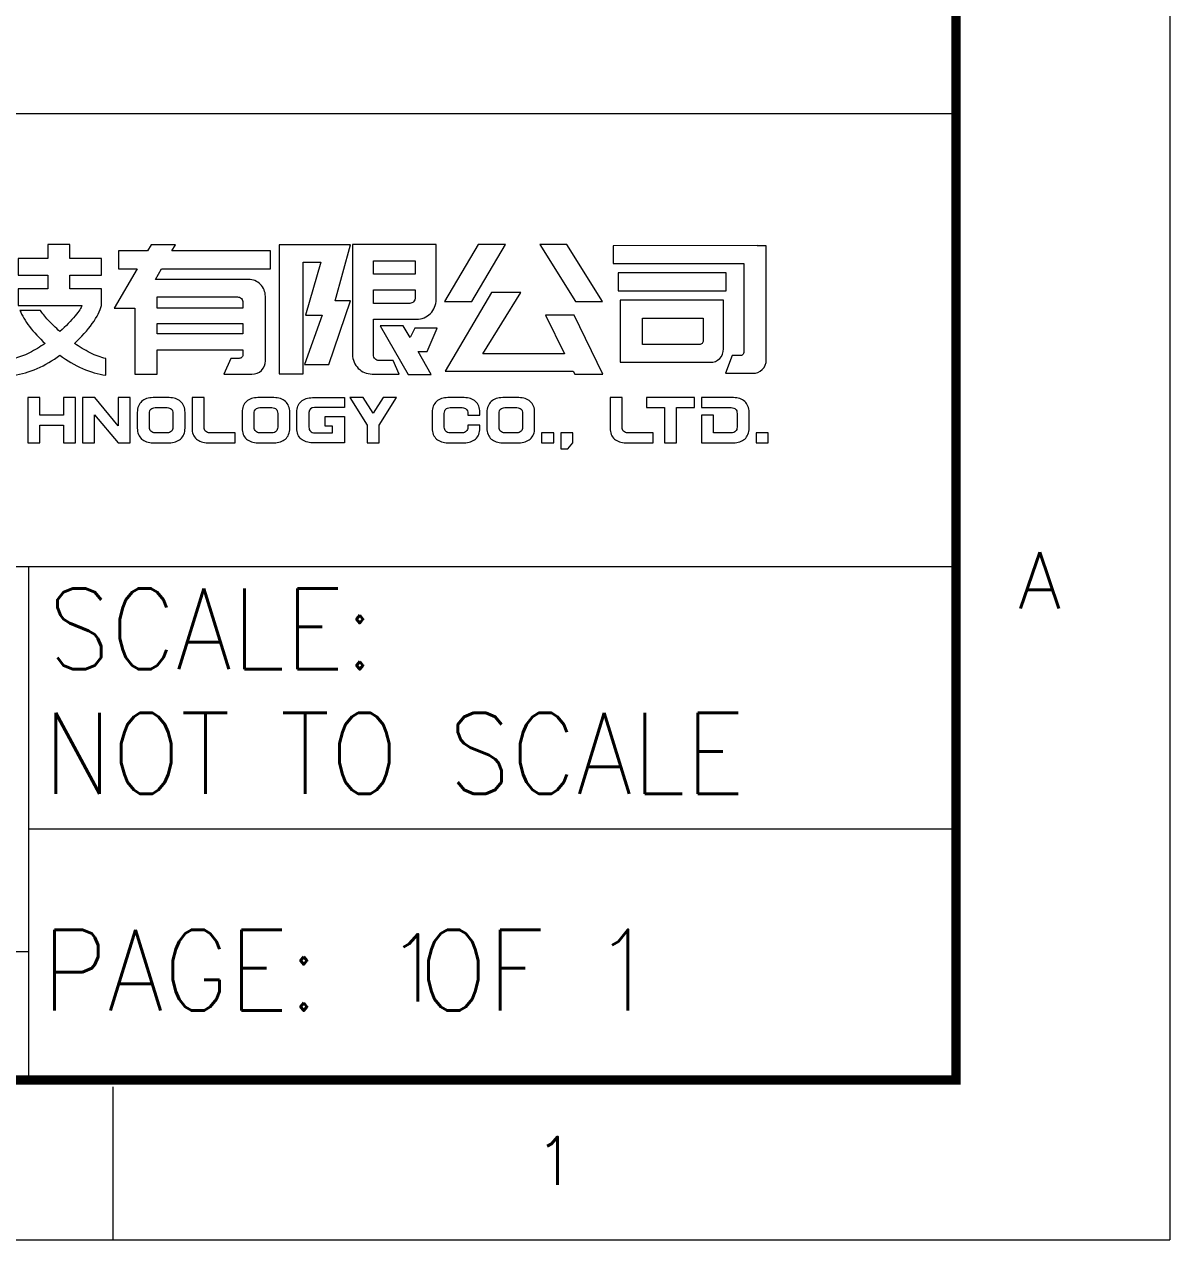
# Model space of a CAD drawing. Header units: millimetres. Extents: x 2413 to 2805, y 744 to 1021.
# Drawn here: x 2742.1 to 2805, y 744.1 to 810.8 of the extents above; entities that cross this region are included whole.
import ezdxf

# ---------------------------------------------------------------- set-up
doc = ezdxf.new("R2010")
doc.units = ezdxf.units.MM
doc.layers.add('D', color=4, linetype='Continuous')
doc.styles.add('ROMANS', font='romans.shx', dxfattribs={"width": 0.9})

# ---------------------------------------------------------------- blocks, each defined once
blk = doc.blocks.new('11123123')
at = {"layer": 'D', "color": 0, "lineweight": 0}
blk.add_lwpolyline([(835.37, 118.525), (835.119, 118.525), (835.119, 118.859), (835.799, 118.859), (835.799, 118.525), (835.797, 118.525)], dxfattribs=at)
for points, knots in [([(827.248, 122.764), (827.201, 122.578), (827.093, 122.367), (826.924, 122.13), (826.755, 121.893), (826.546, 121.661), (826.297, 121.432), (826.474, 121.31), (826.657, 121.2), (826.845, 121.103), (827.033, 121.006), (827.218, 120.938), (827.4, 120.9), (827.4, 120.9), (827.4, 120.317), (827.4, 120.317), (827.129, 120.346), (826.856, 120.423), (826.579, 120.548), (826.302, 120.673), (826.037, 120.828), (825.783, 121.014), (825.53, 120.828), (825.263, 120.673), (824.984, 120.548), (824.705, 120.423), (824.431, 120.346), (824.16, 120.317), (824.16, 120.317), (824.16, 120.9), (824.16, 120.9), (824.342, 120.938), (824.527, 121.006), (824.715, 121.103), (824.903, 121.2), (825.086, 121.31), (825.263, 121.432), (825.052, 121.627), (824.869, 121.824), (824.715, 122.025), (824.561, 122.226), (824.448, 122.415), (824.376, 122.593), (824.376, 122.593), (825.099, 122.593), (825.099, 122.593), (825.162, 122.495), (825.253, 122.382), (825.371, 122.254), (825.489, 122.125), (825.627, 121.991), (825.783, 121.851), (825.999, 122.045), (826.176, 122.228), (826.316, 122.399), (826.455, 122.57), (826.535, 122.692), (826.557, 122.764), (826.557, 122.764), (824.312, 122.764), (824.312, 122.764), (824.312, 122.764), (824.312, 123.347), (824.312, 123.347), (824.312, 123.347), (825.358, 123.347), (825.358, 123.347), (825.358, 123.347), (825.358, 123.835), (825.358, 123.835), (825.358, 123.835), (824.312, 123.835), (824.312, 123.835), (824.312, 123.835), (824.312, 124.418), (824.312, 124.418), (824.312, 124.418), (825.358, 124.418), (825.358, 124.418), (825.358, 124.418), (825.358, 124.907), (825.358, 124.907), (825.358, 124.907), (826.132, 124.907), (826.132, 124.907), (826.132, 124.907), (826.132, 124.418), (826.132, 124.418), (826.132, 124.418), (827.248, 124.418), (827.248, 124.418), (827.248, 124.418), (827.248, 123.835), (827.248, 123.835), (827.248, 123.835), (826.132, 123.835), (826.132, 123.835), (826.132, 123.835), (826.132, 123.347), (826.132, 123.347), (826.132, 123.347), (827.248, 123.347), (827.248, 123.347), (827.248, 123.347), (827.248, 122.764), (827.248, 122.764)], [0, 0, 0, 0, 1, 1, 1, 2, 2, 2, 3, 3, 3, 4, 4, 4, 5, 5, 5, 6, 6, 6, 7, 7, 7, 8, 8, 8, 9, 9, 9, 10, 10, 10, 11, 11, 11, 12, 12, 12, 13, 13, 13, 14, 14, 14, 15, 15, 15, 16, 16, 16, 17, 17, 17, 18, 18, 18, 19, 19, 19, 20, 20, 20, 21, 21, 21, 22, 22, 22, 23, 23, 23, 24, 24, 24, 25, 25, 25, 26, 26, 26, 27, 27, 27, 28, 28, 28, 29, 29, 29, 30, 30, 30, 31, 31, 31, 32, 32, 32, 33, 33, 33, 34, 34, 34, 35, 35, 35, 35]), ([(827.698, 122.675), (827.698, 122.675), (828.503, 124.057), (828.503, 124.057), (828.503, 124.057), (827.844, 124.057), (827.844, 124.057), (827.844, 124.057), (827.844, 124.685), (827.844, 124.685), (827.844, 124.685), (828.864, 124.685), (828.864, 124.685), (828.864, 124.685), (828.991, 124.9), (828.991, 124.9), (828.991, 124.9), (829.847, 124.9), (829.847, 124.9), (829.847, 124.9), (829.72, 124.685), (829.72, 124.685), (829.72, 124.685), (833.188, 124.685), (833.188, 124.685), (833.188, 124.685), (833.188, 124.057), (833.188, 124.057), (833.188, 124.057), (829.359, 124.057), (829.359, 124.057), (829.359, 124.057), (829.143, 123.683), (829.143, 123.683), (829.143, 123.683), (829.181, 123.683), (829.181, 123.683), (829.181, 123.683), (829.207, 123.683), (829.207, 123.683), (829.207, 123.683), (832.225, 123.683), (832.225, 123.683), (832.225, 123.683), (832.415, 123.683), (832.415, 123.683), (832.58, 123.683), (832.72, 123.625), (832.836, 123.509), (832.953, 123.392), (833.011, 123.252), (833.011, 123.087), (833.011, 123.087), (833.011, 120.97), (833.011, 120.97), (833.011, 120.97), (833.011, 120.824), (833.011, 120.824), (833.011, 120.689), (832.965, 120.576), (832.874, 120.485), (832.783, 120.394), (832.67, 120.348), (832.535, 120.348), (832.535, 120.348), (832.225, 120.348), (832.225, 120.348), (832.225, 120.348), (831.553, 120.348), (831.553, 120.348), (831.553, 120.348), (831.793, 120.906), (831.793, 120.906), (831.793, 120.906), (832.091, 120.906), (832.091, 120.906), (832.129, 120.906), (832.161, 120.92), (832.186, 120.947), (832.212, 120.974), (832.225, 121.006), (832.225, 121.043), (832.225, 121.043), (832.225, 121.21), (832.225, 121.21), (832.225, 121.21), (829.207, 121.21), (829.207, 121.21), (829.207, 121.21), (829.207, 120.348), (829.207, 120.348), (829.207, 120.348), (828.421, 120.348), (828.421, 120.348), (828.421, 120.348), (828.421, 122.675), (828.421, 122.675), (828.421, 122.675), (827.698, 122.675), (827.698, 122.675)], [0, 0, 0, 0, 1, 1, 1, 2, 2, 2, 3, 3, 3, 4, 4, 4, 5, 5, 5, 6, 6, 6, 7, 7, 7, 8, 8, 8, 9, 9, 9, 10, 10, 10, 11, 11, 11, 12, 12, 12, 13, 13, 13, 14, 14, 14, 15, 15, 15, 16, 16, 16, 17, 17, 17, 18, 18, 18, 19, 19, 19, 20, 20, 20, 21, 21, 21, 22, 22, 22, 23, 23, 23, 24, 24, 24, 25, 25, 25, 26, 26, 26, 27, 27, 27, 28, 28, 28, 29, 29, 29, 30, 30, 30, 31, 31, 31, 32, 32, 32, 33, 33, 33, 33]), ([(834.342, 120.367), (834.342, 120.367), (833.493, 120.367), (833.493, 120.367), (833.493, 120.367), (833.493, 124.9), (833.493, 124.9), (833.493, 124.9), (833.955, 124.9), (833.955, 124.9), (833.955, 124.9), (834.341, 124.9), (834.341, 124.9), (834.341, 124.9), (836.013, 124.9), (836.013, 124.9), (836.013, 124.9), (835.468, 122.935), (835.468, 122.935), (835.468, 122.935), (836.013, 122.935), (836.013, 122.935), (836.013, 122.935), (835.247, 120.691), (835.247, 120.691), (835.247, 120.691), (834.392, 120.691), (834.392, 120.691), (834.392, 120.691), (835.006, 122.426), (835.006, 122.426), (835.006, 122.426), (834.423, 122.426), (834.423, 122.426), (834.423, 122.426), (834.962, 124.29), (834.962, 124.29), (834.962, 124.29), (834.936, 124.29), (834.936, 124.29), (834.936, 124.29), (834.342, 124.29), (834.342, 124.29), (834.342, 124.29), (834.342, 120.367), (834.342, 120.367)], [0, 0, 0, 0, 1, 1, 1, 2, 2, 2, 3, 3, 3, 4, 4, 4, 5, 5, 5, 6, 6, 6, 7, 7, 7, 8, 8, 8, 9, 9, 9, 10, 10, 10, 11, 11, 11, 12, 12, 12, 13, 13, 13, 14, 14, 14, 15, 15, 15, 15]), ([(836.813, 124.913), (836.813, 124.913), (839.021, 124.913), (839.021, 124.913), (839.021, 124.913), (839.021, 122.973), (839.021, 122.973), (839.021, 122.876), (839.003, 122.786), (838.967, 122.704), (838.931, 122.621), (838.882, 122.548), (838.818, 122.485), (838.755, 122.421), (838.681, 122.372), (838.597, 122.336), (838.513, 122.3), (838.422, 122.282), (838.325, 122.282), (838.325, 122.282), (836.815, 122.282), (836.815, 122.282), (836.815, 122.282), (836.815, 121.033), (836.815, 121.033), (836.815, 120.974), (836.833, 120.925), (836.871, 120.887), (836.909, 120.849), (836.955, 120.83), (837.01, 120.83), (837.01, 120.83), (837.508, 120.83), (837.508, 120.83), (837.508, 120.83), (837.716, 120.355), (837.716, 120.355), (837.716, 120.355), (836.768, 120.355), (836.768, 120.355), (836.671, 120.355), (836.582, 120.373), (836.499, 120.409), (836.417, 120.445), (836.345, 120.493), (836.281, 120.555), (836.218, 120.616), (836.169, 120.689), (836.133, 120.773), (836.097, 120.858), (836.079, 120.948), (836.079, 121.046), (836.079, 121.046), (836.079, 124.913), (836.079, 124.913), (836.079, 124.913), (836.32, 124.913), (836.32, 124.913), (836.32, 124.913), (836.813, 124.913), (836.813, 124.913)], [0, 0, 0, 0, 1, 1, 1, 2, 2, 2, 3, 3, 3, 4, 4, 4, 5, 5, 5, 6, 6, 6, 7, 7, 7, 8, 8, 8, 9, 9, 9, 10, 10, 10, 11, 11, 11, 12, 12, 12, 13, 13, 13, 14, 14, 14, 15, 15, 15, 16, 16, 16, 17, 17, 17, 18, 18, 18, 19, 19, 19, 20, 20, 20, 20]), ([(840.276, 122.903), (840.276, 122.903), (839.319, 122.903), (839.319, 122.903), (839.319, 122.903), (840.498, 124.907), (840.498, 124.907), (840.498, 124.907), (841.455, 124.907), (841.455, 124.907), (841.455, 124.907), (840.276, 122.903), (840.276, 122.903)], [0, 0, 0, 0, 1, 1, 1, 2, 2, 2, 3, 3, 3, 4, 4, 4, 4]), ([(843.624, 124.907), (843.624, 124.907), (844.879, 122.903), (844.879, 122.903), (844.879, 122.903), (843.921, 122.903), (843.921, 122.903), (843.921, 122.903), (842.666, 124.907), (842.666, 124.907), (842.666, 124.907), (843.624, 124.907), (843.624, 124.907)], [0, 0, 0, 0, 1, 1, 1, 2, 2, 2, 3, 3, 3, 4, 4, 4, 4]), ([(845.246, 124.869), (845.246, 124.869), (850.312, 124.875), (850.312, 124.875), (850.312, 124.875), (850.312, 124.862), (850.312, 124.862), (850.312, 124.862), (850.635, 124.869), (850.635, 124.869), (850.635, 124.869), (850.635, 121.002), (850.635, 121.002), (850.635, 121.002), (850.635, 120.856), (850.635, 120.856), (850.635, 120.721), (850.589, 120.608), (850.496, 120.516), (850.403, 120.426), (850.291, 120.38), (850.16, 120.38), (850.16, 120.38), (849.203, 120.38), (849.203, 120.38), (849.203, 120.38), (849.437, 121.002), (849.437, 121.002), (849.437, 121.002), (849.71, 121.002), (849.71, 121.002), (849.748, 121.002), (849.78, 121.014), (849.808, 121.039), (849.836, 121.065), (849.849, 121.096), (849.849, 121.134), (849.849, 121.134), (849.849, 124.247), (849.849, 124.247), (849.849, 124.247), (845.246, 124.247), (845.246, 124.247), (845.246, 124.247), (845.246, 124.869), (845.246, 124.869)], [0, 0, 0, 0, 1, 1, 1, 2, 2, 2, 3, 3, 3, 4, 4, 4, 5, 5, 5, 6, 6, 6, 7, 7, 7, 8, 8, 8, 9, 9, 9, 10, 10, 10, 11, 11, 11, 12, 12, 12, 13, 13, 13, 14, 14, 14, 15, 15, 15, 15]), ([(836.815, 124.342), (836.815, 124.342), (836.815, 123.873), (836.815, 123.873), (836.815, 123.873), (838.285, 123.873), (838.285, 123.873), (838.285, 123.873), (838.285, 124.342), (838.285, 124.342), (838.285, 124.342), (836.815, 124.342), (836.815, 124.342)], [0, 0, 0, 0, 1, 1, 1, 2, 2, 2, 3, 3, 3, 4, 4, 4, 4]), ([(849.228, 123.284), (849.228, 123.284), (845.424, 123.284), (845.424, 123.284), (845.424, 123.284), (845.424, 123.911), (845.424, 123.911), (845.424, 123.911), (849.228, 123.911), (849.228, 123.911), (849.228, 123.911), (849.228, 123.284), (849.228, 123.284)], [0, 0, 0, 0, 1, 1, 1, 2, 2, 2, 3, 3, 3, 4, 4, 4, 4]), ([(838.089, 122.84), (838.144, 122.84), (838.19, 122.859), (838.228, 122.898), (838.266, 122.936), (838.285, 122.984), (838.285, 123.039), (838.285, 123.039), (838.285, 123.315), (838.285, 123.315), (838.285, 123.315), (836.815, 123.315), (836.815, 123.315), (836.815, 123.315), (836.815, 122.84), (836.815, 122.84), (836.815, 122.84), (838.089, 122.84), (838.089, 122.84)], [0, 0, 0, 0, 1, 1, 1, 2, 2, 2, 3, 3, 3, 4, 4, 4, 5, 5, 5, 6, 6, 6, 6]), ([(843.871, 122.421), (843.871, 122.421), (844.891, 120.348), (844.891, 120.348), (844.891, 120.348), (843.896, 120.348), (843.896, 120.348), (843.896, 120.348), (843.845, 120.456), (843.845, 120.456), (843.845, 120.456), (839.724, 120.456), (839.724, 120.456), (839.724, 120.456), (839.338, 120.456), (839.338, 120.456), (839.338, 120.456), (840.967, 123.22), (840.967, 123.22), (840.967, 123.22), (842, 123.22), (842, 123.22), (842, 123.22), (840.669, 121.071), (840.669, 121.071), (840.669, 121.071), (843.541, 121.071), (843.541, 121.071), (843.541, 121.071), (842.869, 122.421), (842.869, 122.421), (842.869, 122.421), (843.871, 122.421), (843.871, 122.421)], [0, 0, 0, 0, 1, 1, 1, 2, 2, 2, 3, 3, 3, 4, 4, 4, 5, 5, 5, 6, 6, 6, 7, 7, 7, 8, 8, 8, 9, 9, 9, 10, 10, 10, 11, 11, 11, 11]), ([(829.207, 123.068), (829.207, 123.068), (829.207, 122.675), (829.207, 122.675), (829.207, 122.675), (832.225, 122.675), (832.225, 122.675), (832.225, 122.675), (832.225, 122.865), (832.225, 122.865), (832.225, 122.924), (832.206, 122.973), (832.168, 123.011), (832.129, 123.049), (832.083, 123.068), (832.028, 123.068), (832.028, 123.068), (829.207, 123.068), (829.207, 123.068)], [0, 0, 0, 0, 1, 1, 1, 2, 2, 2, 3, 3, 3, 4, 4, 4, 5, 5, 5, 6, 6, 6, 6]), ([(849.133, 122.948), (849.133, 122.948), (849.133, 122.833), (849.133, 122.833), (849.133, 122.833), (849.133, 121.39), (849.133, 121.39), (849.133, 121.39), (849.133, 121.237), (849.133, 121.237), (849.133, 121.106), (849.087, 120.995), (848.997, 120.903), (848.906, 120.812), (848.795, 120.767), (848.664, 120.767), (848.664, 120.767), (846.28, 120.767), (846.28, 120.767), (846.28, 120.767), (845.589, 120.767), (845.589, 120.767), (845.589, 120.767), (845.494, 120.767), (845.494, 120.767), (845.494, 120.767), (845.494, 122.948), (845.494, 122.948), (845.494, 122.948), (845.589, 122.948), (845.589, 122.948), (845.589, 122.948), (846.28, 122.948), (846.28, 122.948), (846.28, 122.948), (849.133, 122.948), (849.133, 122.948)], [0, 0, 0, 0, 1, 1, 1, 2, 2, 2, 3, 3, 3, 4, 4, 4, 5, 5, 5, 6, 6, 6, 7, 7, 7, 8, 8, 8, 9, 9, 9, 10, 10, 10, 11, 11, 11, 12, 12, 12, 12]), ([(848.283, 121.394), (848.321, 121.394), (848.353, 121.407), (848.378, 121.432), (848.404, 121.458), (848.416, 121.489), (848.416, 121.527), (848.416, 121.527), (848.416, 122.32), (848.416, 122.32), (848.416, 122.32), (846.28, 122.32), (846.28, 122.32), (846.28, 122.32), (846.28, 121.394), (846.28, 121.394), (846.28, 121.394), (848.283, 121.394), (848.283, 121.394)], [0, 0, 0, 0, 1, 1, 1, 2, 2, 2, 3, 3, 3, 4, 4, 4, 5, 5, 5, 6, 6, 6, 6]), ([(832.225, 121.769), (832.225, 121.769), (832.225, 122.13), (832.225, 122.13), (832.225, 122.13), (829.207, 122.13), (829.207, 122.13), (829.207, 122.13), (829.207, 121.769), (829.207, 121.769), (829.207, 121.769), (832.225, 121.769), (832.225, 121.769)], [0, 0, 0, 0, 1, 1, 1, 2, 2, 2, 3, 3, 3, 4, 4, 4, 4]), ([(838.703, 121.153), (838.703, 121.153), (838.386, 121.153), (838.386, 121.153), (838.386, 121.153), (838.851, 120.336), (838.851, 120.336), (838.851, 120.336), (838.04, 120.336), (838.04, 120.336), (838.04, 120.336), (837.051, 122.054), (837.051, 122.054), (837.051, 122.054), (837.862, 122.054), (837.862, 122.054), (837.862, 122.054), (838.103, 121.635), (838.103, 121.635), (838.103, 121.635), (838.27, 121.965), (838.27, 121.965), (838.27, 121.965), (839.058, 121.965), (839.058, 121.965), (839.058, 121.965), (838.703, 121.153), (838.703, 121.153)], [0, 0, 0, 0, 1, 1, 1, 2, 2, 2, 3, 3, 3, 4, 4, 4, 5, 5, 5, 6, 6, 6, 7, 7, 7, 8, 8, 8, 9, 9, 9, 9]), ([(826.333, 117.936), (826.333, 117.936), (825.906, 117.936), (825.906, 117.936), (825.906, 117.936), (825.906, 118.554), (825.906, 118.554), (825.906, 118.554), (825.08, 118.554), (825.08, 118.554), (825.08, 118.554), (825.08, 117.936), (825.08, 117.936), (825.08, 117.936), (824.654, 117.936), (824.654, 117.936), (824.654, 117.936), (824.654, 119.526), (824.654, 119.526), (824.654, 119.526), (825.08, 119.526), (825.08, 119.526), (825.08, 119.526), (825.08, 118.906), (825.08, 118.906), (825.08, 118.906), (825.906, 118.906), (825.906, 118.906), (825.906, 118.906), (825.906, 119.526), (825.906, 119.526), (825.906, 119.526), (826.333, 119.526), (826.333, 119.526), (826.333, 119.526), (826.333, 117.936), (826.333, 117.936)], [0, 0, 0, 0, 1, 1, 1, 2, 2, 2, 3, 3, 3, 4, 4, 4, 5, 5, 5, 6, 6, 6, 7, 7, 7, 8, 8, 8, 9, 9, 9, 10, 10, 10, 11, 11, 11, 12, 12, 12, 12]), ([(828.259, 117.936), (828.259, 117.936), (827.828, 117.936), (827.828, 117.936), (827.828, 117.936), (827.006, 118.922), (827.006, 118.922), (827.006, 118.922), (827.006, 117.936), (827.006, 117.936), (827.006, 117.936), (826.579, 117.936), (826.579, 117.936), (826.579, 117.936), (826.579, 119.526), (826.579, 119.526), (826.579, 119.526), (827.013, 119.526), (827.013, 119.526), (827.013, 119.526), (827.832, 118.539), (827.832, 118.539), (827.832, 118.539), (827.832, 119.526), (827.832, 119.526), (827.832, 119.526), (828.259, 119.526), (828.259, 119.526), (828.259, 119.526), (828.259, 117.936), (828.259, 117.936)], [0, 0, 0, 0, 1, 1, 1, 2, 2, 2, 3, 3, 3, 4, 4, 4, 5, 5, 5, 6, 6, 6, 7, 7, 7, 8, 8, 8, 9, 9, 9, 10, 10, 10, 10]), ([(828.546, 119.228), (828.573, 119.292), (828.611, 119.346), (828.659, 119.39), (828.708, 119.434), (828.766, 119.468), (828.834, 119.491), (828.903, 119.514), (828.978, 119.526), (829.059, 119.526), (829.059, 119.526), (829.628, 119.526), (829.628, 119.526), (829.71, 119.526), (829.785, 119.514), (829.853, 119.491), (829.921, 119.468), (829.98, 119.434), (830.029, 119.39), (830.079, 119.346), (830.117, 119.292), (830.144, 119.228), (830.171, 119.163), (830.185, 119.09), (830.185, 119.006), (830.185, 119.006), (830.185, 118.456), (830.185, 118.456), (830.185, 118.373), (830.171, 118.298), (830.144, 118.233), (830.117, 118.168), (830.079, 118.114), (830.029, 118.07), (829.98, 118.026), (829.921, 117.992), (829.853, 117.97), (829.785, 117.948), (829.71, 117.936), (829.628, 117.936), (829.628, 117.936), (829.059, 117.936), (829.059, 117.936), (828.978, 117.936), (828.903, 117.948), (828.834, 117.97), (828.766, 117.992), (828.708, 118.026), (828.659, 118.07), (828.611, 118.114), (828.573, 118.168), (828.546, 118.233), (828.518, 118.298), (828.505, 118.373), (828.505, 118.456), (828.505, 118.456), (828.505, 119.006), (828.505, 119.006), (828.505, 119.09), (828.518, 119.163), (828.546, 119.228)], [0, 0, 0, 0, 1, 1, 1, 2, 2, 2, 3, 3, 3, 4, 4, 4, 5, 5, 5, 6, 6, 6, 7, 7, 7, 8, 8, 8, 9, 9, 9, 10, 10, 10, 11, 11, 11, 12, 12, 12, 13, 13, 13, 14, 14, 14, 15, 15, 15, 16, 16, 16, 17, 17, 17, 18, 18, 18, 19, 19, 19, 20, 20, 20, 20]), ([(830.907, 118.34), (830.942, 118.306), (830.992, 118.289), (831.057, 118.289), (831.057, 118.289), (831.946, 118.289), (831.946, 118.289), (831.946, 118.289), (831.946, 117.936), (831.946, 117.936), (831.946, 117.936), (830.985, 117.936), (830.985, 117.936), (830.903, 117.936), (830.828, 117.948), (830.76, 117.97), (830.692, 117.992), (830.634, 118.026), (830.585, 118.07), (830.536, 118.114), (830.498, 118.168), (830.471, 118.233), (830.444, 118.298), (830.431, 118.373), (830.431, 118.456), (830.431, 118.456), (830.431, 119.526), (830.431, 119.526), (830.431, 119.526), (830.855, 119.526), (830.855, 119.526), (830.855, 119.526), (830.855, 118.491), (830.855, 118.491), (830.855, 118.424), (830.873, 118.374), (830.907, 118.34)], [0, 0, 0, 0, 1, 1, 1, 2, 2, 2, 3, 3, 3, 4, 4, 4, 5, 5, 5, 6, 6, 6, 7, 7, 7, 8, 8, 8, 9, 9, 9, 10, 10, 10, 11, 11, 11, 12, 12, 12, 12]), ([(832.232, 119.228), (832.259, 119.292), (832.297, 119.346), (832.346, 119.39), (832.395, 119.434), (832.453, 119.468), (832.521, 119.491), (832.589, 119.514), (832.664, 119.526), (832.746, 119.526), (832.746, 119.526), (833.315, 119.526), (833.315, 119.526), (833.397, 119.526), (833.472, 119.514), (833.54, 119.491), (833.608, 119.468), (833.667, 119.434), (833.716, 119.39), (833.766, 119.346), (833.804, 119.292), (833.831, 119.228), (833.858, 119.163), (833.871, 119.09), (833.871, 119.006), (833.871, 119.006), (833.871, 118.456), (833.871, 118.456), (833.871, 118.373), (833.858, 118.298), (833.831, 118.233), (833.804, 118.168), (833.766, 118.114), (833.716, 118.07), (833.667, 118.026), (833.608, 117.992), (833.54, 117.97), (833.472, 117.948), (833.397, 117.936), (833.315, 117.936), (833.315, 117.936), (832.746, 117.936), (832.746, 117.936), (832.664, 117.936), (832.589, 117.948), (832.521, 117.97), (832.453, 117.992), (832.395, 118.026), (832.346, 118.07), (832.297, 118.114), (832.259, 118.168), (832.232, 118.233), (832.205, 118.298), (832.192, 118.373), (832.192, 118.456), (832.192, 118.456), (832.192, 119.006), (832.192, 119.006), (832.192, 119.09), (832.205, 119.163), (832.232, 119.228)], [0, 0, 0, 0, 1, 1, 1, 2, 2, 2, 3, 3, 3, 4, 4, 4, 5, 5, 5, 6, 6, 6, 7, 7, 7, 8, 8, 8, 9, 9, 9, 10, 10, 10, 11, 11, 11, 12, 12, 12, 13, 13, 13, 14, 14, 14, 15, 15, 15, 16, 16, 16, 17, 17, 17, 18, 18, 18, 19, 19, 19, 20, 20, 20, 20]), ([(836.809, 118.978), (836.809, 118.978), (837.157, 119.526), (837.157, 119.526), (837.157, 119.526), (837.63, 119.526), (837.63, 119.526), (837.63, 119.526), (837.02, 118.554), (837.02, 118.554), (837.02, 118.554), (837.02, 117.936), (837.02, 117.936), (837.02, 117.936), (836.593, 117.936), (836.593, 117.936), (836.593, 117.936), (836.593, 118.554), (836.593, 118.554), (836.593, 118.554), (835.985, 119.526), (835.985, 119.526), (835.985, 119.526), (836.456, 119.526), (836.456, 119.526), (836.456, 119.526), (836.809, 118.978), (836.809, 118.978)], [0, 0, 0, 0, 1, 1, 1, 2, 2, 2, 3, 3, 3, 4, 4, 4, 5, 5, 5, 6, 6, 6, 7, 7, 7, 8, 8, 8, 9, 9, 9, 9]), ([(840.134, 118.491), (840.134, 118.491), (840.134, 118.551), (840.134, 118.551), (840.134, 118.551), (840.561, 118.551), (840.561, 118.551), (840.561, 118.551), (840.561, 118.456), (840.561, 118.456), (840.561, 118.373), (840.547, 118.298), (840.52, 118.233), (840.493, 118.168), (840.455, 118.114), (840.405, 118.07), (840.356, 118.026), (840.297, 117.992), (840.229, 117.97), (840.161, 117.948), (840.086, 117.936), (840.004, 117.936), (840.004, 117.936), (839.435, 117.936), (839.435, 117.936), (839.353, 117.936), (839.278, 117.948), (839.21, 117.97), (839.142, 117.992), (839.084, 118.026), (839.035, 118.07), (838.986, 118.114), (838.949, 118.168), (838.921, 118.233), (838.894, 118.298), (838.881, 118.373), (838.881, 118.456), (838.881, 118.456), (838.881, 119.006), (838.881, 119.006), (838.881, 119.09), (838.894, 119.163), (838.921, 119.228), (838.949, 119.292), (838.986, 119.346), (839.035, 119.39), (839.084, 119.434), (839.142, 119.468), (839.21, 119.491), (839.278, 119.514), (839.353, 119.526), (839.435, 119.526), (839.435, 119.526), (840.004, 119.526), (840.004, 119.526), (840.086, 119.526), (840.161, 119.514), (840.229, 119.491), (840.297, 119.468), (840.356, 119.434), (840.405, 119.39), (840.455, 119.346), (840.493, 119.292), (840.52, 119.228), (840.547, 119.163), (840.561, 119.09), (840.561, 119.006), (840.561, 119.006), (840.561, 118.911), (840.561, 118.911), (840.561, 118.911), (840.134, 118.911), (840.134, 118.911), (840.134, 118.911), (840.134, 118.971), (840.134, 118.971), (840.134, 119.038), (840.117, 119.088), (840.082, 119.122), (840.047, 119.156), (839.997, 119.173), (839.932, 119.173), (839.932, 119.173), (839.51, 119.173), (839.51, 119.173), (839.445, 119.173), (839.395, 119.156), (839.36, 119.122), (839.325, 119.088), (839.308, 119.038), (839.308, 118.971), (839.308, 118.971), (839.308, 118.491), (839.308, 118.491), (839.308, 118.424), (839.325, 118.374), (839.36, 118.34), (839.395, 118.306), (839.445, 118.289), (839.51, 118.289), (839.51, 118.289), (839.932, 118.289), (839.932, 118.289), (839.997, 118.289), (840.047, 118.306), (840.082, 118.34), (840.117, 118.374), (840.134, 118.424), (840.134, 118.491)], [0, 0, 0, 0, 1, 1, 1, 2, 2, 2, 3, 3, 3, 4, 4, 4, 5, 5, 5, 6, 6, 6, 7, 7, 7, 8, 8, 8, 9, 9, 9, 10, 10, 10, 11, 11, 11, 12, 12, 12, 13, 13, 13, 14, 14, 14, 15, 15, 15, 16, 16, 16, 17, 17, 17, 18, 18, 18, 19, 19, 19, 20, 20, 20, 21, 21, 21, 22, 22, 22, 23, 23, 23, 24, 24, 24, 25, 25, 25, 26, 26, 26, 27, 27, 27, 28, 28, 28, 29, 29, 29, 30, 30, 30, 31, 31, 31, 32, 32, 32, 33, 33, 33, 34, 34, 34, 35, 35, 35, 36, 36, 36, 36]), ([(840.847, 119.228), (840.874, 119.292), (840.912, 119.346), (840.961, 119.39), (841.01, 119.434), (841.068, 119.468), (841.136, 119.491), (841.204, 119.514), (841.279, 119.526), (841.361, 119.526), (841.361, 119.526), (841.93, 119.526), (841.93, 119.526), (842.012, 119.526), (842.087, 119.514), (842.155, 119.491), (842.223, 119.468), (842.282, 119.434), (842.331, 119.39), (842.381, 119.346), (842.419, 119.292), (842.446, 119.228), (842.473, 119.163), (842.486, 119.09), (842.486, 119.006), (842.486, 119.006), (842.486, 118.456), (842.486, 118.456), (842.486, 118.373), (842.473, 118.298), (842.446, 118.233), (842.419, 118.168), (842.381, 118.114), (842.331, 118.07), (842.282, 118.026), (842.223, 117.992), (842.155, 117.97), (842.087, 117.948), (842.012, 117.936), (841.93, 117.936), (841.93, 117.936), (841.361, 117.936), (841.361, 117.936), (841.279, 117.936), (841.204, 117.948), (841.136, 117.97), (841.068, 117.992), (841.01, 118.026), (840.961, 118.07), (840.912, 118.114), (840.874, 118.168), (840.847, 118.233), (840.82, 118.298), (840.807, 118.373), (840.807, 118.456), (840.807, 118.456), (840.807, 119.006), (840.807, 119.006), (840.807, 119.09), (840.82, 119.163), (840.847, 119.228)], [0, 0, 0, 0, 1, 1, 1, 2, 2, 2, 3, 3, 3, 4, 4, 4, 5, 5, 5, 6, 6, 6, 7, 7, 7, 8, 8, 8, 9, 9, 9, 10, 10, 10, 11, 11, 11, 12, 12, 12, 13, 13, 13, 14, 14, 14, 15, 15, 15, 16, 16, 16, 17, 17, 17, 18, 18, 18, 19, 19, 19, 20, 20, 20, 20]), ([(845.617, 118.34), (845.652, 118.306), (845.702, 118.289), (845.767, 118.289), (845.767, 118.289), (846.656, 118.289), (846.656, 118.289), (846.656, 118.289), (846.656, 117.936), (846.656, 117.936), (846.656, 117.936), (845.695, 117.936), (845.695, 117.936), (845.613, 117.936), (845.538, 117.948), (845.47, 117.97), (845.402, 117.992), (845.344, 118.026), (845.295, 118.07), (845.246, 118.114), (845.208, 118.168), (845.181, 118.233), (845.154, 118.298), (845.141, 118.373), (845.141, 118.456), (845.141, 118.456), (845.141, 119.526), (845.141, 119.526), (845.141, 119.526), (845.565, 119.526), (845.565, 119.526), (845.565, 119.526), (845.565, 118.491), (845.565, 118.491), (845.565, 118.424), (845.583, 118.374), (845.617, 118.34)], [0, 0, 0, 0, 1, 1, 1, 2, 2, 2, 3, 3, 3, 4, 4, 4, 5, 5, 5, 6, 6, 6, 7, 7, 7, 8, 8, 8, 9, 9, 9, 10, 10, 10, 11, 11, 11, 12, 12, 12, 12]), ([(848.106, 119.173), (848.106, 119.173), (847.479, 119.173), (847.479, 119.173), (847.479, 119.173), (847.479, 117.936), (847.479, 117.936), (847.479, 117.936), (847.052, 117.936), (847.052, 117.936), (847.052, 117.936), (847.052, 119.173), (847.052, 119.173), (847.052, 119.173), (846.426, 119.173), (846.426, 119.173), (846.426, 119.173), (846.426, 119.526), (846.426, 119.526), (846.426, 119.526), (848.106, 119.526), (848.106, 119.526), (848.106, 119.526), (848.106, 119.173), (848.106, 119.173)], [0, 0, 0, 0, 1, 1, 1, 2, 2, 2, 3, 3, 3, 4, 4, 4, 5, 5, 5, 6, 6, 6, 7, 7, 7, 8, 8, 8, 8]), ([(848.352, 117.936), (848.352, 117.936), (848.352, 118.906), (848.352, 118.906), (848.352, 118.906), (848.779, 118.906), (848.779, 118.906), (848.779, 118.906), (848.779, 118.289), (848.779, 118.289), (848.779, 118.289), (849.405, 118.289), (849.405, 118.289), (849.47, 118.289), (849.52, 118.306), (849.555, 118.34), (849.59, 118.374), (849.607, 118.424), (849.607, 118.491), (849.607, 118.491), (849.607, 118.971), (849.607, 118.971), (849.607, 119.038), (849.59, 119.088), (849.555, 119.122), (849.52, 119.156), (849.47, 119.173), (849.405, 119.173), (849.405, 119.173), (848.352, 119.173), (848.352, 119.173), (848.352, 119.173), (848.352, 119.526), (848.352, 119.526), (848.352, 119.526), (849.477, 119.526), (849.477, 119.526), (849.559, 119.526), (849.634, 119.514), (849.702, 119.491), (849.77, 119.468), (849.829, 119.434), (849.877, 119.39), (849.926, 119.346), (849.964, 119.292), (849.991, 119.228), (850.018, 119.163), (850.032, 119.09), (850.032, 119.006), (850.032, 119.006), (850.032, 118.456), (850.032, 118.456), (850.032, 118.373), (850.018, 118.298), (849.991, 118.233), (849.964, 118.168), (849.926, 118.114), (849.877, 118.07), (849.829, 118.026), (849.77, 117.992), (849.702, 117.97), (849.634, 117.948), (849.559, 117.936), (849.477, 117.936), (849.477, 117.936), (848.352, 117.936), (848.352, 117.936)], [0, 0, 0, 0, 1, 1, 1, 2, 2, 2, 3, 3, 3, 4, 4, 4, 5, 5, 5, 6, 6, 6, 7, 7, 7, 8, 8, 8, 9, 9, 9, 10, 10, 10, 11, 11, 11, 12, 12, 12, 13, 13, 13, 14, 14, 14, 15, 15, 15, 16, 16, 16, 17, 17, 17, 18, 18, 18, 19, 19, 19, 20, 20, 20, 21, 21, 21, 22, 22, 22, 22]), ([(829.758, 118.971), (829.758, 119.038), (829.741, 119.088), (829.706, 119.122), (829.671, 119.156), (829.621, 119.173), (829.556, 119.173), (829.556, 119.173), (829.134, 119.173), (829.134, 119.173), (829.069, 119.173), (829.019, 119.156), (828.984, 119.122), (828.949, 119.088), (828.932, 119.038), (828.932, 118.971), (828.932, 118.971), (828.932, 118.491), (828.932, 118.491), (828.932, 118.424), (828.949, 118.374), (828.984, 118.34), (829.019, 118.306), (829.069, 118.289), (829.134, 118.289), (829.134, 118.289), (829.556, 118.289), (829.556, 118.289), (829.621, 118.289), (829.671, 118.306), (829.706, 118.34), (829.741, 118.374), (829.758, 118.424), (829.758, 118.491), (829.758, 118.491), (829.758, 118.971), (829.758, 118.971)], [0, 0, 0, 0, 1, 1, 1, 2, 2, 2, 3, 3, 3, 4, 4, 4, 5, 5, 5, 6, 6, 6, 7, 7, 7, 8, 8, 8, 9, 9, 9, 10, 10, 10, 11, 11, 11, 12, 12, 12, 12]), ([(833.445, 118.971), (833.445, 119.038), (833.427, 119.088), (833.392, 119.122), (833.358, 119.156), (833.308, 119.173), (833.243, 119.173), (833.243, 119.173), (832.82, 119.173), (832.82, 119.173), (832.755, 119.173), (832.706, 119.156), (832.671, 119.122), (832.636, 119.088), (832.619, 119.038), (832.619, 118.971), (832.619, 118.971), (832.619, 118.491), (832.619, 118.491), (832.619, 118.424), (832.636, 118.374), (832.671, 118.34), (832.706, 118.306), (832.755, 118.289), (832.82, 118.289), (832.82, 118.289), (833.243, 118.289), (833.243, 118.289), (833.308, 118.289), (833.358, 118.306), (833.392, 118.34), (833.427, 118.374), (833.445, 118.424), (833.445, 118.491), (833.445, 118.491), (833.445, 118.971), (833.445, 118.971)], [0, 0, 0, 0, 1, 1, 1, 2, 2, 2, 3, 3, 3, 4, 4, 4, 5, 5, 5, 6, 6, 6, 7, 7, 7, 8, 8, 8, 9, 9, 9, 10, 10, 10, 11, 11, 11, 12, 12, 12, 12]), ([(842.06, 118.971), (842.06, 119.038), (842.042, 119.088), (842.007, 119.122), (841.972, 119.156), (841.923, 119.173), (841.858, 119.173), (841.858, 119.173), (841.435, 119.173), (841.435, 119.173), (841.37, 119.173), (841.321, 119.156), (841.286, 119.122), (841.251, 119.088), (841.234, 119.038), (841.234, 118.971), (841.234, 118.971), (841.234, 118.491), (841.234, 118.491), (841.234, 118.424), (841.251, 118.374), (841.286, 118.34), (841.321, 118.306), (841.37, 118.289), (841.435, 118.289), (841.435, 118.289), (841.858, 118.289), (841.858, 118.289), (841.923, 118.289), (841.972, 118.306), (842.007, 118.34), (842.042, 118.374), (842.06, 118.424), (842.06, 118.491), (842.06, 118.491), (842.06, 118.971), (842.06, 118.971)], [0, 0, 0, 0, 1, 1, 1, 2, 2, 2, 3, 3, 3, 4, 4, 4, 5, 5, 5, 6, 6, 6, 7, 7, 7, 8, 8, 8, 9, 9, 9, 10, 10, 10, 11, 11, 11, 12, 12, 12, 12]), ([(842.732, 117.936), (842.732, 117.936), (842.732, 118.289), (842.732, 118.289), (842.732, 118.289), (843.159, 118.289), (843.159, 118.289), (843.159, 118.289), (843.159, 117.936), (843.159, 117.936), (843.159, 117.936), (842.732, 117.936), (842.732, 117.936)], [0, 0, 0, 0, 1, 1, 1, 2, 2, 2, 3, 3, 3, 4, 4, 4, 4]), ([(843.405, 117.723), (843.405, 117.723), (843.405, 118.289), (843.405, 118.289), (843.405, 118.289), (843.832, 118.289), (843.832, 118.289), (843.832, 118.289), (843.832, 117.936), (843.832, 117.936), (843.832, 117.936), (843.649, 117.723), (843.649, 117.723), (843.649, 117.723), (843.405, 117.723), (843.405, 117.723)], [0, 0, 0, 0, 1, 1, 1, 2, 2, 2, 3, 3, 3, 4, 4, 4, 5, 5, 5, 5]), ([(850.278, 117.936), (850.278, 117.936), (850.278, 118.289), (850.278, 118.289), (850.278, 118.289), (850.704, 118.289), (850.704, 118.289), (850.704, 118.289), (850.704, 117.936), (850.704, 117.936), (850.704, 117.936), (850.278, 117.936), (850.278, 117.936)], [0, 0, 0, 0, 1, 1, 1, 2, 2, 2, 3, 3, 3, 4, 4, 4, 4])]:
    blk.add_open_spline(points, degree=3, knots=knots, dxfattribs=at)
for points in [[(834.158, 119.228), (834.185, 119.292), (834.223, 119.346), (834.272, 119.39)], [(834.272, 119.39), (834.32, 119.434), (834.379, 119.468), (834.447, 119.491)], [(834.447, 119.491), (834.515, 119.514), (834.59, 119.526), (834.672, 119.526)], [(834.672, 119.526), (834.672, 119.526), (835.797, 119.526), (835.797, 119.526)], [(835.797, 119.526), (835.797, 119.526), (835.797, 119.173), (835.797, 119.173)], [(834.117, 119.006), (834.117, 119.09), (834.131, 119.163), (834.158, 119.228)], [(834.117, 118.456), (834.117, 118.456), (834.117, 119.006), (834.117, 119.006)], [(834.744, 119.173), (834.623, 119.173), (834.557, 119.118), (834.544, 119.008)], [(834.544, 119.008), (834.544, 119.008), (834.544, 118.491), (834.544, 118.491)], [(835.797, 119.173), (835.797, 119.173), (834.744, 119.173), (834.744, 119.173)], [(834.158, 118.233), (834.131, 118.298), (834.117, 118.373), (834.117, 118.456)], [(834.544, 118.491), (834.544, 118.424), (834.562, 118.374), (834.597, 118.34)], [(835.37, 118.289), (835.37, 118.289), (835.37, 118.402), (835.37, 118.525)], [(835.797, 118.834), (835.797, 118.834), (835.797, 117.936), (835.797, 117.936)], [(834.273, 118.07), (834.223, 118.114), (834.185, 118.168), (834.158, 118.233)], [(834.449, 117.97), (834.381, 117.992), (834.322, 118.026), (834.273, 118.07)], [(834.597, 118.34), (834.631, 118.306), (834.681, 118.289), (834.746, 118.289)], [(834.746, 118.289), (834.746, 118.289), (835.37, 118.289), (835.37, 118.289)], [(834.674, 117.936), (834.592, 117.936), (834.517, 117.948), (834.449, 117.97)], [(835.797, 117.936), (835.797, 117.936), (834.674, 117.936), (834.674, 117.936)]]:
    blk.add_open_spline(points, degree=3, dxfattribs=at)

msp = doc.modelspace()

# ---------------------------------------------------------------- linework, layer by layer
at = {"layer": 'D', "color": 0, "linetype": 'ByBlock', "lineweight": 0}
for p, q in [((2805.013, 1021.389), (2805.013, 744.07)), ((2793.286, 809.185), (2793.286, 752.838)), ((2595.416, 805.859), (2793.286, 805.859)), ((2595.416, 781.011), (2793.286, 781.011)), ((2742.389, 752.838), (2742.389, 781.011)), ((2742.389, 766.608), (2793.286, 766.608)), ((2711.383, 759.881), (2742.389, 759.881)), ((2793.286, 752.838), (2595.416, 752.838)), ((2747.015, 744.07), (2747.015, 752.457)), ((2412.816, 744.07), (2805.013, 744.07))]:
    msp.add_line(p, q, dxfattribs=at)
for points, const_width in [([(2793.286, 1012.621), (2422.691, 1012.621), (2422.691, 752.838), (2793.286, 752.838), (2793.286, 1012.621)], 0.515), ([(2793.286, 763.268), (2793.286, 753.155)], 0.161), ([(2793.286, 762.951), (2793.286, 752.838)], 0.161), ([(2793.286, 762.951), (2793.286, 752.838)], 0.161), ([(2793.286, 762.951), (2793.286, 752.838)], 0.161)]:
    msp.add_lwpolyline(points, dxfattribs=dict(at, const_width=const_width))

# ---------------------------------------------------------------- block references
at = {"color": 0, "xscale": 1.559999999999718, "yscale": 1.559999999999775, "zscale": 1.56}
msp.add_blockref('11123123', (1455.879, 603.814), dxfattribs=at)

# ---------------------------------------------------------------- texts
at = {"layer": 'D', "color": 0, "linetype": 'ByBlock', "lineweight": 0, "style": 'ROMANS'}
for s, height, p in [('A', 3.086, (2796.687, 778.706)), ('1', 3.689, (2762.008, 757.143)), ('1', 2.621, (2770.179, 747.089))]:
    msp.add_text(s, height=height, dxfattribs=at).set_placement(p)
at = {"layer": 'D', "color": 0, "linetype": 'ByBlock', "lineweight": 0, "style": 'ROMANS', "width": 0.9}
for s, height, p in [('SCALE:', 4.4347, (2743.451, 775.372)), ('NOT TO SCALE', 4.43469, (2743.192, 768.543)), ('PAGE:  OF 1', 4.43469, (2743.115, 756.639))]:
    msp.add_text(s, height=height, dxfattribs=at).set_placement(p)

doc.saveas('drawing.dxf')
